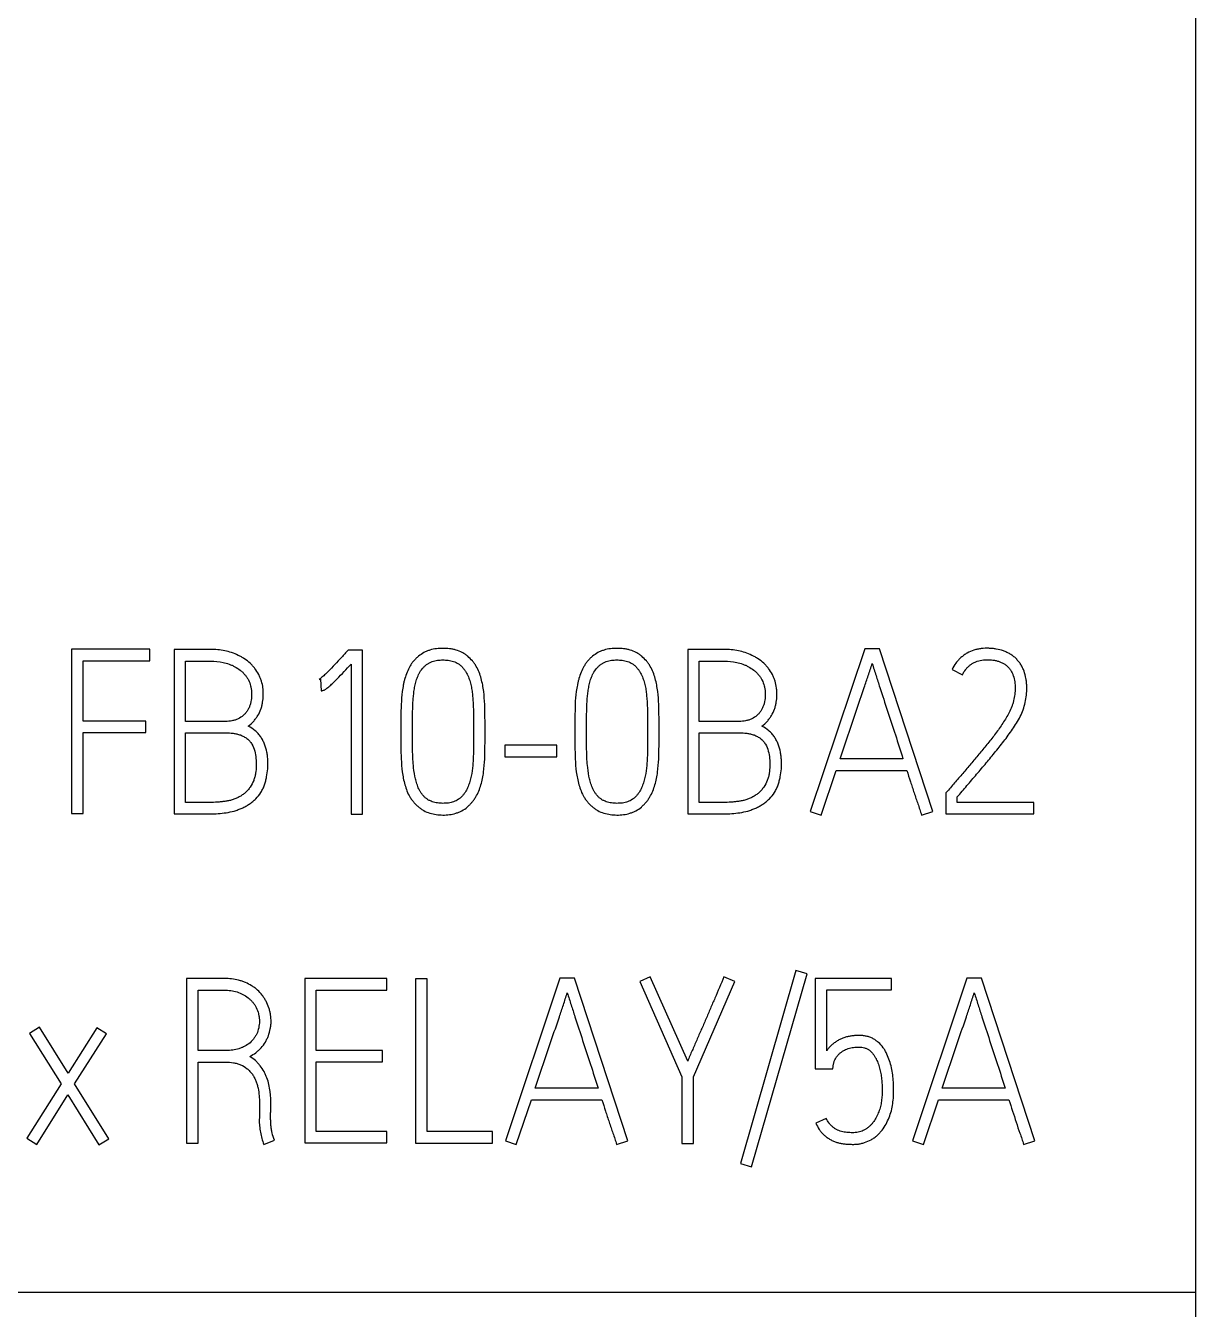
# Model space of a CAD drawing. Extents: x 0 to 420, y 0 to 297.
# Drawn here: x 149.3 to 160.67, y 171.34 to 183.81 of the extents above; entities that cross this region are included whole.
import ezdxf

# ---------------------------------------------------------------- set-up
doc = ezdxf.new("R2010")
doc.units = 0
doc.header["$LTSCALE"] = 23.1
doc.layers.add('10000_FRONT', color=7, linetype='CONTINUOUS')
doc.layers.add('10500_FRONT_LABELING', color=7, linetype='CONTINUOUS')

msp = doc.modelspace()

# ---------------------------------------------------------------- linework, layer by layer
at = {"layer": '10000_FRONT', "color": 7, "linetype": 'CONTINUOUS'}
for p, q in [((160.667, 238.654), (160.667, 148.654)), ((89.167, 171.506), (160.667, 171.506))]:
    msp.add_line(p, q, dxfattribs=at)
at = {"layer": '10500_FRONT_LABELING', "color": 7, "linetype": 'CONTINUOUS'}
for p, q in [((149.746, 177.754), (149.746, 176.158)), ((150.508, 177.754), (149.746, 177.754)), ((150.508, 177.64), (150.508, 177.754)), ((150.743, 177.751), (150.743, 176.154)), ((151.098, 177.751), (150.743, 177.751)), ((152.434, 177.745), (152.418, 177.727)), ((152.574, 177.745), (152.434, 177.745)), ((152.574, 176.151), (152.574, 177.745)), ((155.734, 177.751), (155.734, 176.154)), ((156.089, 177.751), (155.734, 177.751)), ((157.456, 177.756), (156.925, 176.178)), ((157.598, 177.756), (157.456, 177.756)), ((158.115, 176.178), (157.598, 177.756)), ((149.86, 177.055), (149.86, 177.64)), ((149.86, 177.64), (150.508, 177.64)), ((150.856, 177.052), (150.856, 177.638)), ((150.856, 177.638), (151.098, 177.638)), ((155.847, 177.052), (155.847, 177.638)), ((155.847, 177.638), (156.089, 177.638)), ((152.463, 177.607), (152.463, 176.151)), ((158.303, 177.556), (158.403, 177.505)), ((152.152, 177.458), (152.165, 177.463)), ((152.165, 177.463), (152.172, 177.35)), ((150.468, 177.055), (149.86, 177.055)), ((150.468, 176.944), (150.468, 177.055)), ((151.244, 177.052), (150.856, 177.052)), ((156.235, 177.052), (155.847, 177.052)), ((149.86, 176.158), (149.86, 176.944)), ((149.86, 176.944), (150.468, 176.944)), ((150.856, 176.265), (150.856, 176.941)), ((150.856, 176.941), (151.244, 176.941)), ((152.946, 176.964), (152.946, 176.939)), ((153.06, 176.939), (153.06, 176.964)), ((153.654, 176.964), (153.654, 176.939)), ((153.765, 176.939), (153.765, 176.964)), ((154.637, 176.964), (154.637, 176.939)), ((154.751, 176.939), (154.751, 176.964)), ((155.345, 176.964), (155.345, 176.939)), ((155.456, 176.939), (155.456, 176.964)), ((155.847, 176.265), (155.847, 176.941)), ((155.847, 176.941), (156.235, 176.941)), ((153.956, 176.822), (153.956, 176.708)), ((154.462, 176.822), (153.956, 176.822)), ((154.462, 176.708), (154.462, 176.822)), ((153.956, 176.708), (154.462, 176.708)), ((157.826, 176.688), (157.216, 176.688)), ((157.032, 176.142), (157.178, 176.575)), ((157.178, 176.575), (157.864, 176.575)), ((158.257, 176.373), (158.243, 176.358)), ((151.091, 176.265), (150.856, 176.265)), ((156.082, 176.265), (155.847, 176.265)), ((158.243, 176.358), (158.243, 176.154)), ((158.354, 176.265), (158.354, 176.318)), ((159.096, 176.265), (158.354, 176.265)), ((159.096, 176.154), (159.096, 176.265)), ((149.746, 176.158), (149.86, 176.158)), ((150.743, 176.154), (151.091, 176.154)), ((152.463, 176.151), (152.574, 176.151)), ((155.734, 176.154), (156.082, 176.154)), ((156.925, 176.178), (157.032, 176.142)), ((158.006, 176.142), (158.115, 176.178)), ((158.243, 176.154), (159.096, 176.154)), ((156.785, 174.631), (156.246, 172.756)), ((156.894, 174.6), (156.785, 174.631)), ((150.865, 174.554), (150.865, 172.954)), ((151.233, 174.554), (150.865, 174.554)), ((152.014, 174.554), (152.014, 172.958)), ((152.811, 174.554), (152.014, 174.554)), ((152.811, 174.44), (152.811, 174.554)), ((153.088, 174.551), (153.088, 172.954)), ((153.202, 174.551), (153.088, 174.551)), ((153.202, 173.067), (153.202, 174.551)), ((154.493, 174.556), (153.963, 172.978)), ((154.635, 174.556), (154.493, 174.556)), ((155.152, 172.978), (154.635, 174.556)), ((155.37, 174.571), (155.268, 174.525)), ((155.268, 174.525), (155.678, 173.599)), ((155.734, 173.75), (155.37, 174.571)), ((155.791, 173.599), (156.191, 174.525)), ((156.191, 174.525), (156.086, 174.569)), ((156.355, 172.725), (156.894, 174.6)), ((156.974, 174.554), (156.974, 173.675)), ((157.713, 174.554), (156.974, 174.554)), ((157.713, 174.443), (157.713, 174.554)), ((158.448, 174.556), (157.917, 172.978)), ((158.59, 174.556), (158.448, 174.556)), ((159.107, 172.978), (158.59, 174.556)), ((150.978, 173.855), (150.978, 174.44)), ((150.978, 174.44), (151.233, 174.44)), ((152.125, 173.855), (152.125, 174.44)), ((152.125, 174.44), (152.811, 174.44)), ((157.085, 173.852), (157.085, 174.443)), ((157.085, 174.443), (157.713, 174.443)), ((149.436, 174.081), (149.34, 174.021)), ((149.34, 174.021), (149.647, 173.531)), ((149.713, 173.635), (149.436, 174.081)), ((149.993, 174.076), (149.713, 173.635)), ((149.777, 173.531), (150.086, 174.017)), ((150.086, 174.017), (149.993, 174.076)), ((151.251, 173.855), (150.978, 173.855)), ((150.978, 172.954), (150.978, 173.741)), ((150.978, 173.741), (151.247, 173.741)), ((152.769, 173.855), (152.125, 173.855)), ((152.125, 173.069), (152.125, 173.744)), ((152.125, 173.744), (152.769, 173.744)), ((152.769, 173.744), (152.769, 173.855)), ((156.974, 173.675), (157.143, 173.675)), ((157.143, 173.675), (157.152, 173.724)), ((149.647, 173.531), (149.314, 173.002)), ((150.108, 172.996), (149.777, 173.531)), ((155.678, 173.599), (155.678, 172.951)), ((155.791, 172.951), (155.791, 173.599)), ((149.409, 172.942), (149.711, 173.424)), ((149.711, 173.424), (150.013, 172.938)), ((154.069, 172.942), (154.216, 173.375)), ((154.216, 173.375), (154.901, 173.375)), ((154.864, 173.488), (154.253, 173.488)), ((158.024, 172.942), (158.17, 173.375)), ((158.17, 173.375), (158.856, 173.375)), ((158.818, 173.488), (158.208, 173.488)), ((151.573, 173.342), (151.573, 173.202)), ((151.684, 173.275), (151.684, 173.32)), ((151.573, 173.202), (151.57, 173.182)), ((157.081, 173.195), (156.979, 173.149)), ((149.314, 173.002), (149.409, 172.942)), ((150.013, 172.938), (150.108, 172.996)), ((152.811, 173.069), (152.125, 173.069)), ((152.811, 172.958), (152.811, 173.069)), ((153.836, 173.067), (153.202, 173.067)), ((153.836, 172.954), (153.836, 173.067)), ((150.865, 172.954), (150.978, 172.954)), ((151.615, 172.942), (151.719, 172.982)), ((152.014, 172.958), (152.811, 172.958)), ((153.088, 172.954), (153.836, 172.954)), ((153.963, 172.978), (154.069, 172.942)), ((155.043, 172.942), (155.152, 172.978)), ((155.678, 172.951), (155.791, 172.951)), ((157.917, 172.978), (158.024, 172.942)), ((158.998, 172.942), (159.107, 172.978)), ((156.246, 172.756), (156.355, 172.725))]:
    msp.add_line(p, q, dxfattribs=at)
for points, knots in [([(151.464, 177.006), (151.483, 177.02), (151.5, 177.035), (151.523, 177.061), (151.53, 177.07), (151.544, 177.088), (151.551, 177.098), (151.569, 177.128), (151.579, 177.149), (151.59, 177.181), (151.594, 177.193), (151.6, 177.215), (151.602, 177.227), (151.608, 177.261), (151.61, 177.284), (151.611, 177.318), (151.61, 177.33), (151.609, 177.353), (151.608, 177.365), (151.604, 177.399), (151.599, 177.421), (151.589, 177.454), (151.585, 177.465), (151.576, 177.486), (151.571, 177.497), (151.555, 177.528), (151.543, 177.547), (151.522, 177.575), (151.515, 177.584), (151.499, 177.601), (151.491, 177.609), (151.465, 177.633), (151.447, 177.647), (151.418, 177.666), (151.408, 177.672), (151.388, 177.684), (151.378, 177.689), (151.346, 177.704), (151.325, 177.713), (151.281, 177.727), (151.259, 177.733), (151.214, 177.743), (151.191, 177.746), (151.144, 177.75), (151.121, 177.751), (151.098, 177.751)], [0, 0, 0, 0, 0.0625, 0.0625, 0.09375, 0.09375, 0.125, 0.125, 0.1875, 0.1875, 0.21875, 0.21875, 0.25, 0.25, 0.3125, 0.3125, 0.34375, 0.34375, 0.375, 0.375, 0.4375, 0.4375, 0.46875, 0.46875, 0.5, 0.5, 0.5625, 0.5625, 0.59375, 0.59375, 0.625, 0.625, 0.6875, 0.6875, 0.71875, 0.71875, 0.75, 0.75, 0.8125, 0.8125, 0.875, 0.875, 0.9375, 0.9375, 1, 1, 1, 1]), ([(153.765, 176.964), (153.765, 177.006), (153.765, 177.048), (153.764, 177.133), (153.764, 177.175), (153.76, 177.259), (153.757, 177.301), (153.749, 177.364), (153.746, 177.385), (153.738, 177.427), (153.733, 177.448), (153.722, 177.489), (153.715, 177.509), (153.699, 177.549), (153.69, 177.568), (153.674, 177.596), (153.668, 177.605), (153.655, 177.623), (153.649, 177.631), (153.628, 177.656), (153.613, 177.671), (153.588, 177.692), (153.58, 177.698), (153.562, 177.71), (153.553, 177.716), (153.524, 177.731), (153.504, 177.739), (153.473, 177.748), (153.463, 177.751), (153.442, 177.755), (153.431, 177.757), (153.4, 177.761), (153.378, 177.762), (153.335, 177.762), (153.314, 177.761), (153.271, 177.756), (153.25, 177.751), (153.22, 177.742), (153.209, 177.738), (153.189, 177.73), (153.16, 177.716), (153.134, 177.698), (153.109, 177.678), (153.101, 177.67), (153.086, 177.655), (153.078, 177.647), (153.065, 177.631), (153.058, 177.622), (153.046, 177.605), (153.04, 177.596), (153.024, 177.568), (153.015, 177.549), (152.999, 177.509), (152.992, 177.489), (152.983, 177.458), (152.98, 177.448), (152.975, 177.427), (152.973, 177.416), (152.967, 177.385), (152.963, 177.364), (152.955, 177.301), (152.952, 177.259), (152.948, 177.175), (152.948, 177.133), (152.947, 177.048), (152.946, 177.006), (152.946, 176.964)], [0, 0, 0, 0, 0.0625, 0.0625, 0.125, 0.125, 0.1875, 0.1875, 0.21875, 0.21875, 0.25, 0.25, 0.28125, 0.28125, 0.3125, 0.3125, 0.328125, 0.328125, 0.34375, 0.34375, 0.375, 0.375, 0.390625, 0.390625, 0.40625, 0.40625, 0.4375, 0.4375, 0.453125, 0.453125, 0.46875, 0.46875, 0.5, 0.5, 0.53125, 0.53125, 0.5625, 0.5625, 0.578125, 0.578125, 0.59375, 0.625, 0.625, 0.640625, 0.640625, 0.65625, 0.65625, 0.671875, 0.671875, 0.6875, 0.6875, 0.71875, 0.71875, 0.75, 0.75, 0.765625, 0.765625, 0.78125, 0.78125, 0.8125, 0.8125, 0.875, 0.875, 0.9375, 0.9375, 1, 1, 1, 1]), ([(155.456, 176.964), (155.456, 177.006), (155.456, 177.048), (155.455, 177.133), (155.455, 177.175), (155.451, 177.259), (155.448, 177.301), (155.44, 177.364), (155.437, 177.385), (155.429, 177.427), (155.424, 177.448), (155.413, 177.489), (155.406, 177.509), (155.39, 177.549), (155.381, 177.568), (155.364, 177.596), (155.359, 177.605), (155.346, 177.623), (155.34, 177.631), (155.319, 177.656), (155.304, 177.671), (155.279, 177.692), (155.271, 177.698), (155.253, 177.71), (155.244, 177.716), (155.215, 177.731), (155.195, 177.739), (155.164, 177.748), (155.154, 177.751), (155.133, 177.755), (155.122, 177.757), (155.091, 177.761), (155.069, 177.762), (155.026, 177.762), (155.005, 177.761), (154.962, 177.756), (154.941, 177.751), (154.911, 177.742), (154.9, 177.738), (154.88, 177.73), (154.851, 177.716), (154.825, 177.698), (154.8, 177.678), (154.792, 177.67), (154.777, 177.655), (154.769, 177.647), (154.756, 177.631), (154.749, 177.622), (154.737, 177.605), (154.731, 177.596), (154.715, 177.568), (154.706, 177.549), (154.69, 177.509), (154.683, 177.489), (154.674, 177.458), (154.671, 177.448), (154.666, 177.427), (154.664, 177.416), (154.658, 177.385), (154.654, 177.364), (154.646, 177.301), (154.642, 177.259), (154.639, 177.175), (154.639, 177.133), (154.638, 177.048), (154.637, 177.006), (154.637, 176.964)], [0, 0, 0, 0, 0.0625, 0.0625, 0.125, 0.125, 0.1875, 0.1875, 0.21875, 0.21875, 0.25, 0.25, 0.28125, 0.28125, 0.3125, 0.3125, 0.328125, 0.328125, 0.34375, 0.34375, 0.375, 0.375, 0.390625, 0.390625, 0.40625, 0.40625, 0.4375, 0.4375, 0.453125, 0.453125, 0.46875, 0.46875, 0.5, 0.5, 0.53125, 0.53125, 0.5625, 0.5625, 0.578125, 0.578125, 0.59375, 0.625, 0.625, 0.640625, 0.640625, 0.65625, 0.65625, 0.671875, 0.671875, 0.6875, 0.6875, 0.71875, 0.71875, 0.75, 0.75, 0.765625, 0.765625, 0.78125, 0.78125, 0.8125, 0.8125, 0.875, 0.875, 0.9375, 0.9375, 1, 1, 1, 1]), ([(156.455, 177.006), (156.474, 177.02), (156.491, 177.035), (156.514, 177.061), (156.521, 177.07), (156.535, 177.088), (156.542, 177.098), (156.56, 177.128), (156.569, 177.149), (156.581, 177.181), (156.585, 177.193), (156.591, 177.215), (156.593, 177.227), (156.599, 177.261), (156.601, 177.284), (156.601, 177.318), (156.601, 177.33), (156.6, 177.353), (156.599, 177.365), (156.595, 177.399), (156.59, 177.421), (156.58, 177.454), (156.576, 177.465), (156.567, 177.486), (156.562, 177.497), (156.546, 177.528), (156.534, 177.547), (156.513, 177.575), (156.506, 177.584), (156.49, 177.601), (156.482, 177.609), (156.456, 177.633), (156.438, 177.647), (156.409, 177.666), (156.399, 177.672), (156.379, 177.684), (156.369, 177.689), (156.337, 177.704), (156.316, 177.713), (156.272, 177.727), (156.25, 177.733), (156.205, 177.743), (156.181, 177.746), (156.135, 177.75), (156.112, 177.751), (156.089, 177.751)], [0, 0, 0, 0, 0.0625, 0.0625, 0.09375, 0.09375, 0.125, 0.125, 0.1875, 0.1875, 0.21875, 0.21875, 0.25, 0.25, 0.3125, 0.3125, 0.34375, 0.34375, 0.375, 0.375, 0.4375, 0.4375, 0.46875, 0.46875, 0.5, 0.5, 0.5625, 0.5625, 0.59375, 0.59375, 0.625, 0.625, 0.6875, 0.6875, 0.71875, 0.71875, 0.75, 0.75, 0.8125, 0.8125, 0.875, 0.875, 0.9375, 0.9375, 1, 1, 1, 1]), ([(158.354, 176.318), (158.386, 176.355), (158.417, 176.391), (158.479, 176.465), (158.51, 176.501), (158.573, 176.575), (158.604, 176.611), (158.666, 176.685), (158.696, 176.722), (158.757, 176.797), (158.787, 176.835), (158.831, 176.892), (158.845, 176.912), (158.873, 176.951), (158.887, 176.971), (158.914, 177.011), (158.927, 177.031), (158.951, 177.073), (158.963, 177.094), (158.983, 177.138), (158.992, 177.16), (159.007, 177.206), (159.013, 177.23), (159.022, 177.278), (159.025, 177.301), (159.029, 177.349), (159.03, 177.373), (159.028, 177.41), (159.027, 177.422), (159.025, 177.446), (159.023, 177.458), (159.016, 177.494), (159.011, 177.517), (158.998, 177.552), (158.993, 177.563), (158.983, 177.585), (158.977, 177.595), (158.964, 177.616), (158.957, 177.626), (158.941, 177.644), (158.933, 177.653), (158.916, 177.671), (158.907, 177.679), (158.888, 177.694), (158.878, 177.7), (158.857, 177.713), (158.846, 177.718), (158.824, 177.728), (158.813, 177.733), (158.779, 177.745), (158.755, 177.751), (158.72, 177.757), (158.708, 177.759), (158.683, 177.761), (158.671, 177.762), (158.635, 177.763), (158.611, 177.762), (158.575, 177.758), (158.563, 177.756), (158.539, 177.751), (158.527, 177.748), (158.492, 177.737), (158.47, 177.727), (158.438, 177.709), (158.428, 177.703), (158.408, 177.688), (158.389, 177.673), (158.372, 177.656), (158.356, 177.638), (158.348, 177.629), (158.326, 177.599), (158.313, 177.578), (158.303, 177.556)], [0, 0, 0, 0, 0.0625, 0.0625, 0.125, 0.125, 0.1875, 0.1875, 0.25, 0.25, 0.3125, 0.3125, 0.34375, 0.34375, 0.375, 0.375, 0.40625, 0.40625, 0.4375, 0.4375, 0.46875, 0.46875, 0.5, 0.5, 0.53125, 0.53125, 0.5625, 0.5625, 0.578125, 0.578125, 0.59375, 0.59375, 0.625, 0.625, 0.640625, 0.640625, 0.65625, 0.65625, 0.671875, 0.671875, 0.6875, 0.6875, 0.703125, 0.703125, 0.71875, 0.71875, 0.734375, 0.734375, 0.75, 0.75, 0.78125, 0.78125, 0.796875, 0.796875, 0.8125, 0.8125, 0.84375, 0.84375, 0.859375, 0.859375, 0.875, 0.875, 0.90625, 0.90625, 0.921875, 0.921875, 0.9375, 0.953125, 0.953125, 0.96875, 0.96875, 1, 1, 1, 1]), ([(151.098, 177.638), (151.139, 177.638), (151.18, 177.634), (151.24, 177.621), (151.259, 177.616), (151.288, 177.605), (151.298, 177.601), (151.317, 177.593), (151.326, 177.588), (151.353, 177.573), (151.37, 177.562), (151.395, 177.543), (151.403, 177.536), (151.417, 177.522), (151.424, 177.514), (151.438, 177.498), (151.444, 177.49), (151.455, 177.473), (151.461, 177.464), (151.475, 177.436), (151.482, 177.417), (151.49, 177.387), (151.492, 177.377), (151.495, 177.357), (151.496, 177.346), (151.497, 177.326), (151.497, 177.316), (151.497, 177.295), (151.496, 177.285), (151.494, 177.264), (151.492, 177.254), (151.488, 177.234), (151.483, 177.214), (151.476, 177.195), (151.467, 177.176), (151.462, 177.167), (151.451, 177.149), (151.445, 177.141), (151.432, 177.125), (151.424, 177.118), (151.401, 177.097), (151.384, 177.086), (151.356, 177.072), (151.346, 177.069), (151.327, 177.062), (151.316, 177.06), (151.296, 177.056), (151.286, 177.055), (151.265, 177.053), (151.255, 177.052), (151.244, 177.052)], [0, 0, 0, 0, 0.125, 0.125, 0.1875, 0.1875, 0.21875, 0.21875, 0.25, 0.25, 0.3125, 0.3125, 0.34375, 0.34375, 0.375, 0.375, 0.40625, 0.40625, 0.4375, 0.4375, 0.5, 0.5, 0.53125, 0.53125, 0.5625, 0.5625, 0.59375, 0.59375, 0.625, 0.625, 0.65625, 0.65625, 0.6875, 0.71875, 0.71875, 0.75, 0.75, 0.78125, 0.78125, 0.8125, 0.8125, 0.875, 0.875, 0.90625, 0.90625, 0.9375, 0.9375, 0.96875, 0.96875, 1, 1, 1, 1]), ([(152.418, 177.727), (152.408, 177.715), (152.397, 177.703), (152.376, 177.68), (152.365, 177.669), (152.333, 177.634), (152.312, 177.611), (152.268, 177.565), (152.246, 177.542), (152.212, 177.509), (152.201, 177.498), (152.183, 177.483), (152.177, 177.478), (152.165, 177.468), (152.159, 177.463), (152.152, 177.458)], [0, 0, 0, 0, 0.125, 0.125, 0.25, 0.25, 0.5, 0.5, 0.75, 0.75, 0.875, 0.875, 0.9375, 0.9375, 1, 1, 1, 1]), ([(153.06, 176.964), (153.06, 176.999), (153.06, 177.034), (153.061, 177.104), (153.061, 177.139), (153.063, 177.191), (153.063, 177.208), (153.065, 177.243), (153.066, 177.261), (153.069, 177.296), (153.071, 177.313), (153.075, 177.348), (153.078, 177.365), (153.084, 177.4), (153.088, 177.417), (153.097, 177.45), (153.103, 177.467), (153.112, 177.491), (153.116, 177.499), (153.123, 177.515), (153.128, 177.523), (153.141, 177.546), (153.152, 177.56), (153.17, 177.58), (153.176, 177.586), (153.189, 177.598), (153.196, 177.603), (153.21, 177.613), (153.218, 177.618), (153.233, 177.626), (153.242, 177.63), (153.267, 177.639), (153.284, 177.643), (153.319, 177.648), (153.337, 177.649), (153.372, 177.649), (153.39, 177.648), (153.416, 177.645), (153.425, 177.643), (153.442, 177.639), (153.45, 177.637), (153.476, 177.628), (153.492, 177.621), (153.514, 177.606), (153.521, 177.601), (153.535, 177.589), (153.541, 177.583), (153.553, 177.569), (153.558, 177.562), (153.569, 177.548), (153.574, 177.541), (153.588, 177.518), (153.596, 177.502), (153.606, 177.478), (153.609, 177.469), (153.615, 177.453), (153.617, 177.444), (153.625, 177.419), (153.629, 177.401), (153.636, 177.367), (153.638, 177.35), (153.643, 177.315), (153.644, 177.297), (153.647, 177.262), (153.649, 177.245), (153.65, 177.21), (153.651, 177.192), (153.653, 177.14), (153.653, 177.104), (153.654, 177.034), (153.654, 176.999), (153.654, 176.964)], [0, 0, 0, 0, 0.0625, 0.0625, 0.125, 0.125, 0.15625, 0.15625, 0.1875, 0.1875, 0.21875, 0.21875, 0.25, 0.25, 0.28125, 0.28125, 0.3125, 0.3125, 0.328125, 0.328125, 0.34375, 0.34375, 0.375, 0.375, 0.390625, 0.390625, 0.40625, 0.40625, 0.421875, 0.421875, 0.4375, 0.4375, 0.46875, 0.46875, 0.5, 0.5, 0.53125, 0.53125, 0.546875, 0.546875, 0.5625, 0.5625, 0.59375, 0.59375, 0.609375, 0.609375, 0.625, 0.625, 0.640625, 0.640625, 0.65625, 0.65625, 0.6875, 0.6875, 0.703125, 0.703125, 0.71875, 0.71875, 0.75, 0.75, 0.78125, 0.78125, 0.8125, 0.8125, 0.84375, 0.84375, 0.875, 0.875, 0.9375, 0.9375, 1, 1, 1, 1]), ([(154.751, 176.964), (154.751, 176.999), (154.751, 177.034), (154.752, 177.104), (154.752, 177.139), (154.754, 177.191), (154.754, 177.208), (154.756, 177.243), (154.757, 177.261), (154.76, 177.296), (154.762, 177.313), (154.766, 177.348), (154.769, 177.365), (154.775, 177.4), (154.779, 177.417), (154.788, 177.45), (154.794, 177.467), (154.803, 177.491), (154.807, 177.499), (154.814, 177.515), (154.819, 177.523), (154.832, 177.546), (154.843, 177.56), (154.861, 177.58), (154.867, 177.586), (154.88, 177.598), (154.887, 177.603), (154.901, 177.613), (154.909, 177.618), (154.924, 177.626), (154.933, 177.63), (154.958, 177.639), (154.975, 177.643), (155.01, 177.648), (155.028, 177.649), (155.063, 177.649), (155.081, 177.648), (155.107, 177.645), (155.116, 177.643), (155.133, 177.639), (155.141, 177.637), (155.167, 177.628), (155.183, 177.621), (155.205, 177.606), (155.212, 177.601), (155.226, 177.589), (155.232, 177.583), (155.244, 177.569), (155.249, 177.562), (155.26, 177.548), (155.265, 177.541), (155.279, 177.518), (155.287, 177.502), (155.297, 177.478), (155.3, 177.469), (155.306, 177.453), (155.308, 177.444), (155.316, 177.419), (155.32, 177.401), (155.327, 177.367), (155.329, 177.35), (155.334, 177.315), (155.335, 177.297), (155.338, 177.262), (155.34, 177.245), (155.341, 177.21), (155.342, 177.192), (155.344, 177.14), (155.344, 177.104), (155.345, 177.034), (155.345, 176.999), (155.345, 176.964)], [0, 0, 0, 0, 0.0625, 0.0625, 0.125, 0.125, 0.15625, 0.15625, 0.1875, 0.1875, 0.21875, 0.21875, 0.25, 0.25, 0.28125, 0.28125, 0.3125, 0.3125, 0.328125, 0.328125, 0.34375, 0.34375, 0.375, 0.375, 0.390625, 0.390625, 0.40625, 0.40625, 0.421875, 0.421875, 0.4375, 0.4375, 0.46875, 0.46875, 0.5, 0.5, 0.53125, 0.53125, 0.546875, 0.546875, 0.5625, 0.5625, 0.59375, 0.59375, 0.609375, 0.609375, 0.625, 0.625, 0.640625, 0.640625, 0.65625, 0.65625, 0.6875, 0.6875, 0.703125, 0.703125, 0.71875, 0.71875, 0.75, 0.75, 0.78125, 0.78125, 0.8125, 0.8125, 0.84375, 0.84375, 0.875, 0.875, 0.9375, 0.9375, 1, 1, 1, 1]), ([(156.089, 177.638), (156.13, 177.638), (156.171, 177.634), (156.23, 177.621), (156.25, 177.616), (156.279, 177.605), (156.289, 177.601), (156.308, 177.593), (156.317, 177.588), (156.344, 177.573), (156.361, 177.562), (156.386, 177.543), (156.393, 177.536), (156.408, 177.522), (156.415, 177.514), (156.428, 177.498), (156.435, 177.49), (156.446, 177.473), (156.451, 177.464), (156.466, 177.436), (156.473, 177.417), (156.481, 177.387), (156.483, 177.377), (156.486, 177.357), (156.487, 177.346), (156.488, 177.326), (156.488, 177.316), (156.488, 177.295), (156.487, 177.285), (156.485, 177.264), (156.483, 177.254), (156.479, 177.234), (156.474, 177.214), (156.467, 177.195), (156.458, 177.176), (156.453, 177.167), (156.442, 177.149), (156.436, 177.141), (156.423, 177.125), (156.415, 177.118), (156.392, 177.097), (156.375, 177.086), (156.347, 177.072), (156.337, 177.069), (156.317, 177.062), (156.307, 177.06), (156.287, 177.056), (156.277, 177.055), (156.256, 177.053), (156.246, 177.052), (156.235, 177.052)], [0, 0, 0, 0, 0.125, 0.125, 0.1875, 0.1875, 0.21875, 0.21875, 0.25, 0.25, 0.3125, 0.3125, 0.34375, 0.34375, 0.375, 0.375, 0.40625, 0.40625, 0.4375, 0.4375, 0.5, 0.5, 0.53125, 0.53125, 0.5625, 0.5625, 0.59375, 0.59375, 0.625, 0.625, 0.65625, 0.65625, 0.6875, 0.71875, 0.71875, 0.75, 0.75, 0.78125, 0.78125, 0.8125, 0.8125, 0.875, 0.875, 0.90625, 0.90625, 0.9375, 0.9375, 0.96875, 0.96875, 1, 1, 1, 1]), ([(157.216, 176.688), (157.242, 176.766), (157.268, 176.843), (157.319, 176.997), (157.345, 177.074), (157.397, 177.228), (157.424, 177.305), (157.463, 177.421), (157.476, 177.459), (157.501, 177.537), (157.514, 177.575), (157.527, 177.614)], [0, 0, 0, 0, 0.25, 0.25, 0.5, 0.5, 0.75, 0.75, 0.875, 0.875, 1, 1, 1, 1]), ([(157.527, 177.614), (157.539, 177.575), (157.552, 177.537), (157.576, 177.459), (157.588, 177.421), (157.626, 177.305), (157.651, 177.228), (157.701, 177.074), (157.727, 176.997), (157.777, 176.843), (157.802, 176.766), (157.826, 176.688)], [0, 0, 0, 0, 0.125, 0.125, 0.25, 0.25, 0.5, 0.5, 0.75, 0.75, 1, 1, 1, 1]), ([(158.403, 177.505), (158.412, 177.524), (158.423, 177.541), (158.442, 177.565), (158.449, 177.573), (158.464, 177.587), (158.48, 177.601), (158.497, 177.612), (158.514, 177.623), (158.524, 177.627), (158.552, 177.639), (158.572, 177.644), (158.603, 177.649), (158.613, 177.65), (158.634, 177.651), (158.644, 177.652), (158.675, 177.651), (158.695, 177.649), (158.725, 177.644), (158.736, 177.641), (158.755, 177.636), (158.765, 177.632), (158.784, 177.624), (158.793, 177.62), (158.811, 177.61), (158.82, 177.604), (158.836, 177.591), (158.843, 177.584), (158.854, 177.573), (158.857, 177.569), (158.864, 177.561), (158.867, 177.556), (158.876, 177.544), (158.881, 177.535), (158.89, 177.516), (158.894, 177.507), (158.904, 177.477), (158.909, 177.457), (158.913, 177.427), (158.914, 177.417), (158.916, 177.396), (158.916, 177.386), (158.916, 177.355), (158.914, 177.335), (158.909, 177.294), (158.906, 177.274), (158.898, 177.244), (158.896, 177.234), (158.89, 177.214), (158.887, 177.205), (158.876, 177.176), (158.868, 177.157), (158.849, 177.121), (158.839, 177.103), (158.818, 177.069), (158.807, 177.052), (158.773, 177.001), (158.75, 176.967), (158.701, 176.902), (158.677, 176.87), (158.626, 176.806), (158.6, 176.775), (158.548, 176.713), (158.522, 176.682), (158.469, 176.62), (158.443, 176.589), (158.39, 176.527), (158.363, 176.496), (158.323, 176.45), (158.31, 176.435), (158.283, 176.404), (158.27, 176.389), (158.257, 176.373)], [0, 0, 0, 0, 0.03125, 0.03125, 0.046875, 0.046875, 0.0625, 0.078125, 0.078125, 0.09375, 0.09375, 0.125, 0.125, 0.140625, 0.140625, 0.15625, 0.15625, 0.1875, 0.1875, 0.203125, 0.203125, 0.21875, 0.21875, 0.234375, 0.234375, 0.25, 0.25, 0.265625, 0.265625, 0.273438, 0.273438, 0.28125, 0.28125, 0.296875, 0.296875, 0.3125, 0.3125, 0.34375, 0.34375, 0.359375, 0.359375, 0.375, 0.375, 0.40625, 0.40625, 0.4375, 0.4375, 0.453125, 0.453125, 0.46875, 0.46875, 0.5, 0.5, 0.53125, 0.53125, 0.5625, 0.5625, 0.625, 0.625, 0.6875, 0.6875, 0.75, 0.75, 0.8125, 0.8125, 0.875, 0.875, 0.9375, 0.9375, 0.96875, 0.96875, 1, 1, 1, 1]), ([(152.172, 177.35), (152.176, 177.35), (152.18, 177.35), (152.188, 177.352), (152.192, 177.353), (152.2, 177.356), (152.204, 177.358), (152.211, 177.362), (152.214, 177.364), (152.224, 177.371), (152.231, 177.376), (152.244, 177.386), (152.25, 177.392), (152.268, 177.408), (152.28, 177.419), (152.304, 177.442), (152.315, 177.453), (152.35, 177.488), (152.373, 177.512), (152.418, 177.559), (152.44, 177.583), (152.463, 177.607)], [0, 0, 0, 0, 0.03125, 0.03125, 0.0625, 0.0625, 0.09375, 0.09375, 0.125, 0.125, 0.1875, 0.1875, 0.25, 0.25, 0.375, 0.375, 0.5, 0.5, 0.75, 0.75, 1, 1, 1, 1]), ([(151.091, 176.154), (151.118, 176.154), (151.145, 176.154), (151.198, 176.158), (151.224, 176.161), (151.277, 176.169), (151.303, 176.174), (151.341, 176.185), (151.354, 176.19), (151.379, 176.199), (151.392, 176.204), (151.416, 176.215), (151.428, 176.221), (151.452, 176.235), (151.463, 176.241), (151.486, 176.256), (151.497, 176.264), (151.518, 176.282), (151.528, 176.291), (151.556, 176.319), (151.572, 176.34), (151.594, 176.374), (151.601, 176.386), (151.613, 176.41), (151.618, 176.423), (151.627, 176.448), (151.631, 176.461), (151.637, 176.487), (151.64, 176.5), (151.648, 176.54), (151.651, 176.566), (151.654, 176.606), (151.655, 176.619), (151.655, 176.646), (151.655, 176.659), (151.654, 176.686), (151.653, 176.7), (151.65, 176.726), (151.648, 176.74), (151.64, 176.779), (151.633, 176.805), (151.618, 176.843), (151.612, 176.855), (151.6, 176.879), (151.586, 176.902), (151.57, 176.923), (151.552, 176.943), (151.542, 176.953), (151.512, 176.98), (151.489, 176.995), (151.464, 177.006)], [0, 0, 0, 0, 0.0625, 0.0625, 0.125, 0.125, 0.1875, 0.1875, 0.21875, 0.21875, 0.25, 0.25, 0.28125, 0.28125, 0.3125, 0.3125, 0.34375, 0.34375, 0.375, 0.375, 0.4375, 0.4375, 0.46875, 0.46875, 0.5, 0.5, 0.53125, 0.53125, 0.5625, 0.5625, 0.625, 0.625, 0.65625, 0.65625, 0.6875, 0.6875, 0.71875, 0.71875, 0.75, 0.75, 0.8125, 0.8125, 0.84375, 0.84375, 0.875, 0.90625, 0.90625, 0.9375, 0.9375, 1, 1, 1, 1]), ([(156.082, 176.154), (156.109, 176.154), (156.136, 176.154), (156.189, 176.158), (156.215, 176.161), (156.267, 176.169), (156.293, 176.174), (156.332, 176.185), (156.345, 176.19), (156.37, 176.199), (156.383, 176.204), (156.407, 176.215), (156.419, 176.221), (156.443, 176.235), (156.454, 176.241), (156.477, 176.256), (156.488, 176.264), (156.509, 176.282), (156.518, 176.291), (156.547, 176.319), (156.563, 176.34), (156.585, 176.374), (156.592, 176.386), (156.603, 176.41), (156.609, 176.423), (156.618, 176.448), (156.621, 176.461), (156.628, 176.487), (156.631, 176.5), (156.639, 176.54), (156.642, 176.566), (156.645, 176.606), (156.645, 176.619), (156.646, 176.646), (156.646, 176.659), (156.644, 176.686), (156.643, 176.7), (156.64, 176.726), (156.638, 176.74), (156.631, 176.779), (156.624, 176.805), (156.609, 176.843), (156.603, 176.855), (156.59, 176.879), (156.577, 176.902), (156.56, 176.923), (156.543, 176.943), (156.533, 176.953), (156.502, 176.98), (156.48, 176.995), (156.455, 177.006)], [0, 0, 0, 0, 0.0625, 0.0625, 0.125, 0.125, 0.1875, 0.1875, 0.21875, 0.21875, 0.25, 0.25, 0.28125, 0.28125, 0.3125, 0.3125, 0.34375, 0.34375, 0.375, 0.375, 0.4375, 0.4375, 0.46875, 0.46875, 0.5, 0.5, 0.53125, 0.53125, 0.5625, 0.5625, 0.625, 0.625, 0.65625, 0.65625, 0.6875, 0.6875, 0.71875, 0.71875, 0.75, 0.75, 0.8125, 0.8125, 0.84375, 0.84375, 0.875, 0.90625, 0.90625, 0.9375, 0.9375, 1, 1, 1, 1]), ([(151.244, 176.941), (151.269, 176.941), (151.293, 176.94), (151.329, 176.935), (151.341, 176.933), (151.364, 176.928), (151.376, 176.924), (151.399, 176.916), (151.41, 176.911), (151.426, 176.902), (151.431, 176.899), (151.442, 176.893), (151.447, 176.889), (151.461, 176.878), (151.47, 176.87), (151.482, 176.856), (151.485, 176.851), (151.493, 176.841), (151.496, 176.836), (151.512, 176.81), (151.52, 176.787), (151.533, 176.74), (151.537, 176.716), (151.541, 176.668), (151.542, 176.644), (151.541, 176.596), (151.539, 176.571), (151.533, 176.536), (151.531, 176.524), (151.526, 176.506), (151.525, 176.501), (151.521, 176.489), (151.519, 176.483), (151.508, 176.455), (151.496, 176.434), (151.476, 176.404), (151.468, 176.394), (151.452, 176.376), (151.444, 176.367), (151.426, 176.351), (151.416, 176.344), (151.396, 176.33), (151.386, 176.324), (151.364, 176.312), (151.353, 176.307), (151.331, 176.298), (151.319, 176.294), (151.296, 176.286), (151.285, 176.283), (151.261, 176.278), (151.249, 176.276), (151.225, 176.273), (151.212, 176.272), (151.188, 176.269), (151.176, 176.268), (151.14, 176.265), (151.116, 176.265), (151.091, 176.265)], [0, 0, 0, 0, 0.0625, 0.0625, 0.09375, 0.09375, 0.125, 0.125, 0.15625, 0.15625, 0.171875, 0.171875, 0.1875, 0.1875, 0.21875, 0.21875, 0.234375, 0.234375, 0.25, 0.25, 0.3125, 0.3125, 0.375, 0.375, 0.4375, 0.4375, 0.5, 0.5, 0.53125, 0.53125, 0.546875, 0.546875, 0.5625, 0.5625, 0.625, 0.625, 0.65625, 0.65625, 0.6875, 0.6875, 0.71875, 0.71875, 0.75, 0.75, 0.78125, 0.78125, 0.8125, 0.8125, 0.84375, 0.84375, 0.875, 0.875, 0.90625, 0.90625, 0.9375, 0.9375, 1, 1, 1, 1]), ([(152.946, 176.939), (152.946, 176.897), (152.947, 176.855), (152.948, 176.771), (152.948, 176.729), (152.952, 176.645), (152.955, 176.603), (152.964, 176.54), (152.967, 176.52), (152.975, 176.478), (152.98, 176.457), (152.992, 176.416), (152.999, 176.396), (153.014, 176.356), (153.024, 176.337), (153.04, 176.309), (153.046, 176.3), (153.059, 176.283), (153.065, 176.275), (153.079, 176.259), (153.086, 176.251), (153.101, 176.236), (153.109, 176.229), (153.126, 176.215), (153.134, 176.208), (153.152, 176.196), (153.161, 176.19), (153.189, 176.175), (153.208, 176.167), (153.249, 176.154), (153.27, 176.15), (153.312, 176.144), (153.334, 176.143), (153.366, 176.142), (153.377, 176.143), (153.398, 176.144), (153.408, 176.145), (153.44, 176.149), (153.461, 176.153), (153.491, 176.163), (153.501, 176.166), (153.521, 176.175), (153.531, 176.179), (153.559, 176.194), (153.576, 176.207), (153.601, 176.227), (153.609, 176.235), (153.624, 176.25), (153.631, 176.258), (153.645, 176.274), (153.651, 176.283), (153.664, 176.3), (153.67, 176.309), (153.686, 176.337), (153.696, 176.356), (153.712, 176.395), (153.719, 176.415), (153.731, 176.456), (153.736, 176.476), (153.744, 176.518), (153.748, 176.539), (153.756, 176.602), (153.76, 176.644), (153.764, 176.728), (153.764, 176.77), (153.765, 176.855), (153.765, 176.897), (153.765, 176.939)], [0, 0, 0, 0, 0.0625, 0.0625, 0.125, 0.125, 0.1875, 0.1875, 0.21875, 0.21875, 0.25, 0.25, 0.28125, 0.28125, 0.3125, 0.3125, 0.328125, 0.328125, 0.34375, 0.34375, 0.359375, 0.359375, 0.375, 0.375, 0.390625, 0.390625, 0.40625, 0.40625, 0.4375, 0.4375, 0.46875, 0.46875, 0.5, 0.5, 0.515625, 0.515625, 0.53125, 0.53125, 0.5625, 0.5625, 0.578125, 0.578125, 0.59375, 0.59375, 0.625, 0.625, 0.640625, 0.640625, 0.65625, 0.65625, 0.671875, 0.671875, 0.6875, 0.6875, 0.71875, 0.71875, 0.75, 0.75, 0.78125, 0.78125, 0.8125, 0.8125, 0.875, 0.875, 0.9375, 0.9375, 1, 1, 1, 1]), ([(153.654, 176.939), (153.654, 176.904), (153.654, 176.869), (153.653, 176.799), (153.653, 176.764), (153.651, 176.712), (153.65, 176.694), (153.648, 176.659), (153.647, 176.642), (153.642, 176.589), (153.637, 176.554), (153.627, 176.503), (153.622, 176.486), (153.613, 176.452), (153.607, 176.436), (153.594, 176.403), (153.586, 176.388), (153.573, 176.365), (153.568, 176.358), (153.557, 176.343), (153.552, 176.337), (153.54, 176.323), (153.534, 176.317), (153.521, 176.305), (153.514, 176.3), (153.492, 176.285), (153.476, 176.277), (153.451, 176.268), (153.443, 176.266), (153.426, 176.262), (153.4, 176.257), (153.373, 176.256), (153.347, 176.256), (153.338, 176.256), (153.321, 176.257), (153.312, 176.258), (153.286, 176.262), (153.269, 176.266), (153.244, 176.274), (153.236, 176.278), (153.22, 176.286), (153.212, 176.29), (153.198, 176.3), (153.191, 176.305), (153.178, 176.317), (153.171, 176.323), (153.16, 176.337), (153.154, 176.343), (153.144, 176.358), (153.139, 176.365), (153.13, 176.38), (153.126, 176.388), (153.118, 176.404), (153.115, 176.412), (153.106, 176.437), (153.1, 176.453), (153.091, 176.487), (153.087, 176.504), (153.076, 176.556), (153.072, 176.591), (153.067, 176.643), (153.066, 176.66), (153.063, 176.695), (153.063, 176.712), (153.061, 176.765), (153.061, 176.799), (153.06, 176.869), (153.06, 176.904), (153.06, 176.939)], [0, 0, 0, 0, 0.0625, 0.0625, 0.125, 0.125, 0.15625, 0.15625, 0.1875, 0.1875, 0.25, 0.25, 0.28125, 0.28125, 0.3125, 0.3125, 0.34375, 0.34375, 0.359375, 0.359375, 0.375, 0.375, 0.390625, 0.390625, 0.40625, 0.40625, 0.4375, 0.4375, 0.453125, 0.453125, 0.46875, 0.5, 0.5, 0.515625, 0.515625, 0.53125, 0.53125, 0.5625, 0.5625, 0.578125, 0.578125, 0.59375, 0.59375, 0.609375, 0.609375, 0.625, 0.625, 0.640625, 0.640625, 0.65625, 0.65625, 0.671875, 0.671875, 0.6875, 0.6875, 0.71875, 0.71875, 0.75, 0.75, 0.8125, 0.8125, 0.84375, 0.84375, 0.875, 0.875, 0.9375, 0.9375, 1, 1, 1, 1]), ([(154.637, 176.939), (154.637, 176.897), (154.638, 176.855), (154.639, 176.771), (154.639, 176.729), (154.643, 176.645), (154.646, 176.603), (154.654, 176.54), (154.658, 176.52), (154.666, 176.478), (154.671, 176.457), (154.683, 176.416), (154.69, 176.396), (154.705, 176.356), (154.715, 176.337), (154.731, 176.309), (154.737, 176.3), (154.75, 176.283), (154.756, 176.275), (154.77, 176.259), (154.777, 176.251), (154.792, 176.236), (154.8, 176.229), (154.817, 176.215), (154.825, 176.208), (154.843, 176.196), (154.852, 176.19), (154.88, 176.175), (154.899, 176.167), (154.94, 176.154), (154.961, 176.15), (155.003, 176.144), (155.025, 176.143), (155.057, 176.142), (155.068, 176.143), (155.089, 176.144), (155.099, 176.145), (155.131, 176.149), (155.152, 176.153), (155.182, 176.163), (155.192, 176.166), (155.212, 176.175), (155.222, 176.179), (155.25, 176.194), (155.267, 176.207), (155.292, 176.227), (155.3, 176.235), (155.315, 176.25), (155.322, 176.258), (155.336, 176.274), (155.342, 176.283), (155.355, 176.3), (155.361, 176.309), (155.377, 176.337), (155.386, 176.356), (155.403, 176.395), (155.41, 176.415), (155.422, 176.456), (155.427, 176.476), (155.435, 176.518), (155.439, 176.539), (155.447, 176.602), (155.451, 176.644), (155.455, 176.728), (155.455, 176.77), (155.456, 176.855), (155.456, 176.897), (155.456, 176.939)], [0, 0, 0, 0, 0.0625, 0.0625, 0.125, 0.125, 0.1875, 0.1875, 0.21875, 0.21875, 0.25, 0.25, 0.28125, 0.28125, 0.3125, 0.3125, 0.328125, 0.328125, 0.34375, 0.34375, 0.359375, 0.359375, 0.375, 0.375, 0.390625, 0.390625, 0.40625, 0.40625, 0.4375, 0.4375, 0.46875, 0.46875, 0.5, 0.5, 0.515625, 0.515625, 0.53125, 0.53125, 0.5625, 0.5625, 0.578125, 0.578125, 0.59375, 0.59375, 0.625, 0.625, 0.640625, 0.640625, 0.65625, 0.65625, 0.671875, 0.671875, 0.6875, 0.6875, 0.71875, 0.71875, 0.75, 0.75, 0.78125, 0.78125, 0.8125, 0.8125, 0.875, 0.875, 0.9375, 0.9375, 1, 1, 1, 1]), ([(155.345, 176.939), (155.345, 176.904), (155.345, 176.869), (155.344, 176.799), (155.344, 176.764), (155.342, 176.712), (155.341, 176.694), (155.339, 176.659), (155.338, 176.642), (155.333, 176.589), (155.328, 176.554), (155.317, 176.503), (155.313, 176.486), (155.304, 176.452), (155.298, 176.436), (155.285, 176.403), (155.277, 176.388), (155.264, 176.365), (155.259, 176.358), (155.248, 176.343), (155.243, 176.337), (155.231, 176.323), (155.225, 176.317), (155.212, 176.305), (155.205, 176.3), (155.183, 176.285), (155.167, 176.277), (155.142, 176.268), (155.134, 176.266), (155.117, 176.262), (155.091, 176.257), (155.064, 176.256), (155.038, 176.256), (155.029, 176.256), (155.012, 176.257), (155.003, 176.258), (154.977, 176.262), (154.96, 176.266), (154.935, 176.274), (154.927, 176.278), (154.911, 176.286), (154.903, 176.29), (154.889, 176.3), (154.882, 176.305), (154.869, 176.317), (154.862, 176.323), (154.851, 176.337), (154.845, 176.343), (154.835, 176.358), (154.83, 176.365), (154.821, 176.38), (154.817, 176.388), (154.809, 176.404), (154.806, 176.412), (154.797, 176.437), (154.791, 176.453), (154.782, 176.487), (154.778, 176.504), (154.767, 176.556), (154.763, 176.591), (154.758, 176.643), (154.757, 176.66), (154.754, 176.695), (154.754, 176.712), (154.752, 176.765), (154.752, 176.799), (154.751, 176.869), (154.751, 176.904), (154.751, 176.939)], [0, 0, 0, 0, 0.0625, 0.0625, 0.125, 0.125, 0.15625, 0.15625, 0.1875, 0.1875, 0.25, 0.25, 0.28125, 0.28125, 0.3125, 0.3125, 0.34375, 0.34375, 0.359375, 0.359375, 0.375, 0.375, 0.390625, 0.390625, 0.40625, 0.40625, 0.4375, 0.4375, 0.453125, 0.453125, 0.46875, 0.5, 0.5, 0.515625, 0.515625, 0.53125, 0.53125, 0.5625, 0.5625, 0.578125, 0.578125, 0.59375, 0.59375, 0.609375, 0.609375, 0.625, 0.625, 0.640625, 0.640625, 0.65625, 0.65625, 0.671875, 0.671875, 0.6875, 0.6875, 0.71875, 0.71875, 0.75, 0.75, 0.8125, 0.8125, 0.84375, 0.84375, 0.875, 0.875, 0.9375, 0.9375, 1, 1, 1, 1]), ([(156.235, 176.941), (156.259, 176.941), (156.284, 176.94), (156.32, 176.935), (156.331, 176.933), (156.355, 176.928), (156.367, 176.924), (156.39, 176.916), (156.401, 176.911), (156.417, 176.902), (156.422, 176.899), (156.433, 176.893), (156.438, 176.889), (156.452, 176.878), (156.461, 176.87), (156.473, 176.856), (156.476, 176.851), (156.483, 176.841), (156.487, 176.836), (156.502, 176.81), (156.511, 176.787), (156.524, 176.74), (156.528, 176.716), (156.532, 176.668), (156.533, 176.644), (156.532, 176.596), (156.53, 176.571), (156.524, 176.536), (156.522, 176.524), (156.517, 176.506), (156.515, 176.501), (156.512, 176.489), (156.51, 176.483), (156.499, 176.455), (156.487, 176.434), (156.466, 176.404), (156.459, 176.394), (156.443, 176.376), (156.434, 176.367), (156.416, 176.351), (156.407, 176.344), (156.387, 176.33), (156.376, 176.324), (156.355, 176.312), (156.344, 176.307), (156.322, 176.298), (156.31, 176.294), (156.287, 176.286), (156.275, 176.283), (156.252, 176.278), (156.239, 176.276), (156.215, 176.273), (156.203, 176.272), (156.179, 176.269), (156.167, 176.268), (156.131, 176.265), (156.106, 176.265), (156.082, 176.265)], [0, 0, 0, 0, 0.0625, 0.0625, 0.09375, 0.09375, 0.125, 0.125, 0.15625, 0.15625, 0.171875, 0.171875, 0.1875, 0.1875, 0.21875, 0.21875, 0.234375, 0.234375, 0.25, 0.25, 0.3125, 0.3125, 0.375, 0.375, 0.4375, 0.4375, 0.5, 0.5, 0.53125, 0.53125, 0.546875, 0.546875, 0.5625, 0.5625, 0.625, 0.625, 0.65625, 0.65625, 0.6875, 0.6875, 0.71875, 0.71875, 0.75, 0.75, 0.78125, 0.78125, 0.8125, 0.8125, 0.84375, 0.84375, 0.875, 0.875, 0.90625, 0.90625, 0.9375, 0.9375, 1, 1, 1, 1]), ([(157.864, 176.575), (157.875, 176.539), (157.887, 176.503), (157.91, 176.43), (157.922, 176.394), (157.946, 176.322), (157.958, 176.286), (157.977, 176.233), (157.983, 176.215), (157.995, 176.179), (158, 176.161), (158.006, 176.142)], [0, 0, 0, 0, 0.25, 0.25, 0.5, 0.5, 0.75, 0.75, 0.875, 0.875, 1, 1, 1, 1]), ([(151.48, 173.797), (151.5, 173.808), (151.52, 173.82), (151.547, 173.84), (151.556, 173.848), (151.574, 173.863), (151.582, 173.871), (151.605, 173.897), (151.619, 173.916), (151.636, 173.945), (151.641, 173.956), (151.651, 173.977), (151.656, 173.987), (151.668, 174.02), (151.674, 174.042), (151.681, 174.076), (151.683, 174.087), (151.685, 174.11), (151.686, 174.122), (151.686, 174.156), (151.685, 174.179), (151.679, 174.214), (151.677, 174.225), (151.671, 174.247), (151.668, 174.259), (151.657, 174.291), (151.649, 174.312), (151.632, 174.343), (151.626, 174.353), (151.614, 174.373), (151.607, 174.382), (151.586, 174.409), (151.57, 174.426), (151.545, 174.449), (151.536, 174.457), (151.517, 174.471), (151.507, 174.477), (151.478, 174.495), (151.458, 174.506), (151.426, 174.52), (151.415, 174.524), (151.393, 174.531), (151.36, 174.541), (151.326, 174.547), (151.28, 174.552), (151.256, 174.554), (151.233, 174.554)], [0, 0, 0, 0, 0.0625, 0.0625, 0.09375, 0.09375, 0.125, 0.125, 0.1875, 0.1875, 0.21875, 0.21875, 0.25, 0.25, 0.3125, 0.3125, 0.34375, 0.34375, 0.375, 0.375, 0.4375, 0.4375, 0.46875, 0.46875, 0.5, 0.5, 0.5625, 0.5625, 0.59375, 0.59375, 0.625, 0.625, 0.6875, 0.6875, 0.71875, 0.71875, 0.75, 0.75, 0.8125, 0.8125, 0.84375, 0.84375, 0.875, 0.9375, 0.9375, 1, 1, 1, 1]), ([(156.086, 174.569), (156.057, 174.501), (156.028, 174.432), (155.984, 174.33), (155.969, 174.296), (155.947, 174.245), (155.94, 174.228), (155.926, 174.193), (155.918, 174.176), (155.896, 174.125), (155.881, 174.091), (155.851, 174.023), (155.836, 173.989), (155.807, 173.921), (155.792, 173.887), (155.762, 173.819), (155.747, 173.785), (155.734, 173.75)], [0, 0, 0, 0, 0.25, 0.25, 0.375, 0.375, 0.4375, 0.4375, 0.5, 0.5, 0.625, 0.625, 0.75, 0.75, 0.875, 0.875, 1, 1, 1, 1]), ([(151.233, 174.44), (151.254, 174.44), (151.274, 174.439), (151.315, 174.434), (151.335, 174.429), (151.375, 174.417), (151.394, 174.409), (151.43, 174.39), (151.447, 174.379), (151.471, 174.359), (151.479, 174.353), (151.494, 174.338), (151.508, 174.323), (151.521, 174.307), (151.532, 174.289), (151.537, 174.28), (151.551, 174.252), (151.558, 174.233), (151.566, 174.203), (151.568, 174.193), (151.571, 174.172), (151.572, 174.162), (151.573, 174.142), (151.573, 174.131), (151.572, 174.111), (151.57, 174.1), (151.565, 174.07), (151.56, 174.05), (151.549, 174.021), (151.544, 174.012), (151.535, 173.993), (151.529, 173.985), (151.511, 173.96), (151.497, 173.944), (151.466, 173.917), (151.449, 173.906), (151.421, 173.891), (151.412, 173.886), (151.393, 173.878), (151.383, 173.875), (151.354, 173.865), (151.334, 173.861), (151.292, 173.856), (151.272, 173.855), (151.251, 173.855)], [0, 0, 0, 0, 0.0625, 0.0625, 0.125, 0.125, 0.1875, 0.1875, 0.25, 0.25, 0.28125, 0.28125, 0.3125, 0.34375, 0.34375, 0.375, 0.375, 0.4375, 0.4375, 0.46875, 0.46875, 0.5, 0.5, 0.53125, 0.53125, 0.5625, 0.5625, 0.625, 0.625, 0.65625, 0.65625, 0.6875, 0.6875, 0.75, 0.75, 0.8125, 0.8125, 0.84375, 0.84375, 0.875, 0.875, 0.9375, 0.9375, 1, 1, 1, 1]), ([(154.253, 173.488), (154.279, 173.566), (154.305, 173.643), (154.357, 173.797), (154.383, 173.874), (154.435, 174.028), (154.461, 174.105), (154.5, 174.221), (154.513, 174.259), (154.539, 174.337), (154.551, 174.375), (154.564, 174.414)], [0, 0, 0, 0, 0.25, 0.25, 0.5, 0.5, 0.75, 0.75, 0.875, 0.875, 1, 1, 1, 1]), ([(154.564, 174.414), (154.577, 174.375), (154.589, 174.337), (154.614, 174.259), (154.626, 174.221), (154.663, 174.105), (154.688, 174.028), (154.739, 173.874), (154.764, 173.797), (154.814, 173.643), (154.839, 173.566), (154.864, 173.488)], [0, 0, 0, 0, 0.125, 0.125, 0.25, 0.25, 0.5, 0.5, 0.75, 0.75, 1, 1, 1, 1]), ([(158.208, 173.488), (158.234, 173.566), (158.259, 173.643), (158.311, 173.797), (158.337, 173.874), (158.389, 174.028), (158.416, 174.105), (158.455, 174.221), (158.468, 174.259), (158.493, 174.337), (158.506, 174.375), (158.519, 174.414)], [0, 0, 0, 0, 0.25, 0.25, 0.5, 0.5, 0.75, 0.75, 0.875, 0.875, 1, 1, 1, 1]), ([(158.519, 174.414), (158.531, 174.375), (158.544, 174.337), (158.568, 174.259), (158.58, 174.221), (158.618, 174.105), (158.643, 174.028), (158.693, 173.874), (158.718, 173.797), (158.769, 173.643), (158.794, 173.566), (158.818, 173.488)], [0, 0, 0, 0, 0.125, 0.125, 0.25, 0.25, 0.5, 0.5, 0.75, 0.75, 1, 1, 1, 1]), ([(156.979, 173.149), (156.988, 173.128), (156.999, 173.107), (157.018, 173.079), (157.025, 173.07), (157.04, 173.052), (157.048, 173.043), (157.065, 173.028), (157.074, 173.02), (157.093, 173.006), (157.103, 173), (157.122, 172.988), (157.132, 172.982), (157.154, 172.973), (157.165, 172.968), (157.187, 172.961), (157.198, 172.958), (157.221, 172.952), (157.232, 172.95), (157.255, 172.947), (157.267, 172.946), (157.29, 172.944), (157.302, 172.943), (157.325, 172.943), (157.337, 172.942), (157.36, 172.943), (157.372, 172.944), (157.395, 172.946), (157.407, 172.948), (157.43, 172.953), (157.442, 172.956), (157.475, 172.967), (157.497, 172.976), (157.527, 172.994), (157.537, 173), (157.557, 173.014), (157.566, 173.021), (157.583, 173.037), (157.592, 173.045), (157.608, 173.062), (157.615, 173.071), (157.637, 173.099), (157.65, 173.119), (157.672, 173.16), (157.682, 173.181), (157.699, 173.225), (157.707, 173.247), (157.719, 173.292), (157.723, 173.315), (157.73, 173.361), (157.732, 173.384), (157.735, 173.431), (157.735, 173.455), (157.735, 173.502), (157.733, 173.548), (157.729, 173.595), (157.723, 173.641), (157.719, 173.664), (157.709, 173.71), (157.703, 173.733), (157.688, 173.777), (157.68, 173.799), (157.664, 173.831), (157.659, 173.842), (157.647, 173.862), (157.64, 173.872), (157.62, 173.9), (157.605, 173.918), (157.582, 173.937), (157.578, 173.941), (157.568, 173.948), (157.564, 173.952), (157.549, 173.962), (157.539, 173.968), (157.518, 173.978), (157.507, 173.983), (157.484, 173.99), (157.473, 173.993), (157.449, 173.997), (157.438, 173.999), (157.414, 174.001), (157.402, 174.001), (157.379, 174.001), (157.367, 174), (157.344, 173.998), (157.332, 173.997), (157.309, 173.993), (157.297, 173.991), (157.274, 173.985), (157.263, 173.982), (157.24, 173.974), (157.23, 173.97), (157.208, 173.96), (157.198, 173.954), (157.178, 173.942), (157.168, 173.935), (157.149, 173.921), (157.14, 173.914), (157.123, 173.897), (157.115, 173.889), (157.099, 173.871), (157.092, 173.862), (157.085, 173.852)], [0, 0, 0, 0, 0.03125, 0.03125, 0.046875, 0.046875, 0.0625, 0.0625, 0.078125, 0.078125, 0.09375, 0.09375, 0.109375, 0.109375, 0.125, 0.125, 0.140625, 0.140625, 0.15625, 0.15625, 0.171875, 0.171875, 0.1875, 0.1875, 0.203125, 0.203125, 0.21875, 0.21875, 0.234375, 0.234375, 0.25, 0.25, 0.28125, 0.28125, 0.296875, 0.296875, 0.3125, 0.3125, 0.328125, 0.328125, 0.34375, 0.34375, 0.375, 0.375, 0.40625, 0.40625, 0.4375, 0.4375, 0.46875, 0.46875, 0.5, 0.5, 0.53125, 0.53125, 0.5625, 0.59375, 0.59375, 0.625, 0.625, 0.65625, 0.65625, 0.6875, 0.6875, 0.703125, 0.703125, 0.71875, 0.71875, 0.75, 0.75, 0.757812, 0.757812, 0.765625, 0.765625, 0.78125, 0.78125, 0.796875, 0.796875, 0.8125, 0.8125, 0.828125, 0.828125, 0.84375, 0.84375, 0.859375, 0.859375, 0.875, 0.875, 0.890625, 0.890625, 0.90625, 0.90625, 0.921875, 0.921875, 0.9375, 0.9375, 0.953125, 0.953125, 0.96875, 0.96875, 0.984375, 0.984375, 1, 1, 1, 1]), ([(157.152, 173.724), (157.152, 173.728), (157.153, 173.733), (157.156, 173.741), (157.157, 173.746), (157.161, 173.759), (157.165, 173.767), (157.174, 173.783), (157.179, 173.79), (157.19, 173.804), (157.196, 173.811), (157.208, 173.824), (157.215, 173.83), (157.23, 173.841), (157.237, 173.846), (157.26, 173.86), (157.276, 173.867), (157.302, 173.876), (157.311, 173.878), (157.329, 173.882), (157.337, 173.884), (157.364, 173.887), (157.382, 173.888), (157.409, 173.888), (157.418, 173.887), (157.436, 173.885), (157.445, 173.883), (157.458, 173.879), (157.462, 173.878), (157.471, 173.875), (157.475, 173.873), (157.487, 173.867), (157.494, 173.862), (157.508, 173.851), (157.515, 173.844), (157.527, 173.831), (157.533, 173.824), (157.544, 173.81), (157.549, 173.802), (157.558, 173.787), (157.563, 173.779), (157.575, 173.755), (157.582, 173.738), (157.593, 173.705), (157.598, 173.687), (157.607, 173.653), (157.61, 173.635), (157.616, 173.6), (157.618, 173.582), (157.621, 173.546), (157.622, 173.529), (157.624, 173.493), (157.624, 173.475), (157.624, 173.44), (157.623, 173.422), (157.62, 173.386), (157.618, 173.368), (157.612, 173.333), (157.608, 173.315), (157.599, 173.281), (157.593, 173.264), (157.583, 173.239), (157.579, 173.231), (157.572, 173.214), (157.568, 173.206), (157.555, 173.183), (157.545, 173.168), (157.528, 173.146), (157.522, 173.14), (157.51, 173.127), (157.503, 173.12), (157.49, 173.109), (157.483, 173.103), (157.468, 173.093), (157.46, 173.088), (157.436, 173.075), (157.42, 173.068), (157.394, 173.061), (157.385, 173.06), (157.367, 173.057), (157.358, 173.056), (157.34, 173.056), (157.331, 173.056), (157.313, 173.056), (157.304, 173.057), (157.286, 173.058), (157.277, 173.058), (157.259, 173.061), (157.251, 173.062), (157.224, 173.068), (157.207, 173.074), (157.183, 173.085), (157.175, 173.09), (157.16, 173.099), (157.152, 173.105), (157.139, 173.116), (157.132, 173.122), (157.119, 173.135), (157.113, 173.142), (157.097, 173.163), (157.088, 173.179), (157.081, 173.195)], [0, 0, 0, 0, 0.007812, 0.007812, 0.015625, 0.015625, 0.03125, 0.03125, 0.046875, 0.046875, 0.0625, 0.0625, 0.078125, 0.078125, 0.09375, 0.09375, 0.125, 0.125, 0.140625, 0.140625, 0.15625, 0.15625, 0.1875, 0.1875, 0.203125, 0.203125, 0.21875, 0.21875, 0.226562, 0.226562, 0.234375, 0.234375, 0.25, 0.25, 0.265625, 0.265625, 0.28125, 0.28125, 0.296875, 0.296875, 0.3125, 0.3125, 0.34375, 0.34375, 0.375, 0.375, 0.40625, 0.40625, 0.4375, 0.4375, 0.46875, 0.46875, 0.5, 0.5, 0.53125, 0.53125, 0.5625, 0.5625, 0.59375, 0.59375, 0.625, 0.625, 0.640625, 0.640625, 0.65625, 0.65625, 0.6875, 0.6875, 0.703125, 0.703125, 0.71875, 0.71875, 0.734375, 0.734375, 0.75, 0.75, 0.78125, 0.78125, 0.796875, 0.796875, 0.8125, 0.8125, 0.828125, 0.828125, 0.84375, 0.84375, 0.859375, 0.859375, 0.875, 0.875, 0.90625, 0.90625, 0.921875, 0.921875, 0.9375, 0.9375, 0.953125, 0.953125, 0.96875, 0.96875, 1, 1, 1, 1]), ([(151.247, 173.741), (151.271, 173.741), (151.296, 173.74), (151.332, 173.733), (151.343, 173.731), (151.367, 173.724), (151.379, 173.72), (151.413, 173.705), (151.434, 173.693), (151.463, 173.67), (151.472, 173.661), (151.489, 173.643), (151.497, 173.634), (151.511, 173.614), (151.517, 173.603), (151.529, 173.581), (151.534, 173.57), (151.543, 173.548), (151.547, 173.536), (151.554, 173.512), (151.557, 173.5), (151.564, 173.464), (151.568, 173.44), (151.572, 173.391), (151.573, 173.367), (151.573, 173.342)], [0, 0, 0, 0, 0.125, 0.125, 0.1875, 0.1875, 0.25, 0.25, 0.375, 0.375, 0.4375, 0.4375, 0.5, 0.5, 0.5625, 0.5625, 0.625, 0.625, 0.6875, 0.6875, 0.75, 0.75, 0.875, 0.875, 1, 1, 1, 1]), ([(151.684, 173.32), (151.684, 173.365), (151.682, 173.41), (151.673, 173.478), (151.67, 173.501), (151.66, 173.545), (151.653, 173.566), (151.642, 173.598), (151.637, 173.609), (151.628, 173.629), (151.623, 173.639), (151.606, 173.669), (151.594, 173.688), (151.573, 173.715), (151.566, 173.723), (151.55, 173.74), (151.542, 173.749), (151.517, 173.772), (151.499, 173.785), (151.48, 173.797)], [0, 0, 0, 0, 0.25, 0.25, 0.375, 0.375, 0.5, 0.5, 0.5625, 0.5625, 0.625, 0.625, 0.75, 0.75, 0.8125, 0.8125, 0.875, 0.875, 1, 1, 1, 1]), ([(154.901, 173.375), (154.913, 173.339), (154.924, 173.303), (154.947, 173.23), (154.959, 173.194), (154.983, 173.122), (154.995, 173.086), (155.014, 173.033), (155.02, 173.015), (155.032, 172.979), (155.038, 172.961), (155.043, 172.942)], [0, 0, 0, 0, 0.25, 0.25, 0.5, 0.5, 0.75, 0.75, 0.875, 0.875, 1, 1, 1, 1]), ([(158.856, 173.375), (158.867, 173.339), (158.879, 173.303), (158.902, 173.23), (158.914, 173.194), (158.937, 173.122), (158.95, 173.086), (158.968, 173.033), (158.975, 173.015), (158.987, 172.979), (158.992, 172.961), (158.998, 172.942)], [0, 0, 0, 0, 0.25, 0.25, 0.5, 0.5, 0.75, 0.75, 0.875, 0.875, 1, 1, 1, 1]), ([(151.719, 172.982), (151.71, 173.006), (151.702, 173.029), (151.694, 173.065), (151.691, 173.078), (151.688, 173.102), (151.686, 173.114), (151.684, 173.139), (151.683, 173.151), (151.682, 173.176), (151.681, 173.189), (151.681, 173.207), (151.681, 173.213), (151.681, 173.226), (151.681, 173.232), (151.681, 173.244), (151.682, 173.251), (151.682, 173.263), (151.683, 173.269), (151.684, 173.275)], [0, 0, 0, 0, 0.25, 0.25, 0.375, 0.375, 0.5, 0.5, 0.625, 0.625, 0.75, 0.75, 0.8125, 0.8125, 0.875, 0.875, 0.9375, 0.9375, 1, 1, 1, 1]), ([(151.57, 173.182), (151.57, 173.162), (151.572, 173.141), (151.576, 173.101), (151.579, 173.08), (151.586, 173.04), (151.591, 173.02), (151.602, 172.981), (151.608, 172.962), (151.615, 172.942)], [0, 0, 0, 0, 0.25, 0.25, 0.5, 0.5, 0.75, 0.75, 1, 1, 1, 1])]:
    msp.add_open_spline(points, degree=3, knots=knots, dxfattribs=at)

doc.saveas('drawing.dxf')
